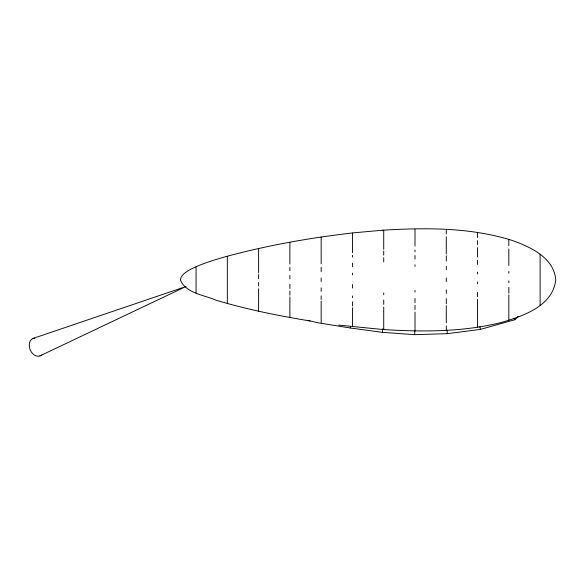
<?xml version="1.0" encoding="UTF-8"?>
<svg xmlns="http://www.w3.org/2000/svg" width="585" height="585" viewBox="0 0 585 585"><rect width="100%" height="100%" fill="white"/><g stroke="black" fill="none" stroke-linecap="round" stroke-linejoin="round"><path stroke-width="0.88" d="M518.025 316.463L514.866 319.732L480.446 329.384L447.306 333.669L414.736 334.678L414.802 331.212M414.736 334.678L382.436 332.353L382.758 328.711M307.71 320.383L318.167 322.825L350.261 327.988L350.539 326.211M39.846 355.936L186.081 286.482L33.096 338.423M382.627 230.212L353.362 232.852C310.226 237.802 267.301 245.334 225.386 256.749C213.196 260.31 200.882 263.901 189.606 269.861C185.803 272.23 180.955 274.913 180.421 279.849C185.562 293.363 204.574 295.037 216.26 300.28C246.972 309.48 278.489 315.746 310.094 320.975M382.809 230.197C425.536 227.616 469.462 227.368 510.785 239.989C529.498 246.468 553.973 257.217 555.75 279.849C552.927 306.248 522.61 316.324 500.782 322.62C462.274 332.104 422.158 331.987 382.809 329.509M382.627 329.494L338.73 325.114M350.261 327.988L382.436 332.353M514.113 318.116L514.866 319.732M479.905 326.708L480.446 329.384M447.064 330.225L447.306 333.669M540.109 254.351L540.109 305.355M508.833 239.47L508.833 245.729M508.833 248.91L508.833 265.524M508.833 271.542L508.833 273.239M508.833 280.866L508.833 282.679M508.833 287.235L508.833 293.239M508.833 294.884L508.833 320.229M477.557 232.574L477.557 237.539M477.557 240.676L477.557 244.589M477.557 247.769L477.557 257.064M477.557 260.34L477.557 264.508M477.557 272.215L477.557 273.977M477.557 281.897L477.557 283.652M477.557 292.244L477.557 296.624M477.557 299.286L477.557 327.132M446.282 229.942L446.282 233.817M446.282 236.925L446.282 254.036M446.282 255.806L446.282 261.049M446.282 266.233L446.282 269.787M446.282 277.992L446.282 281.641M446.282 289.86L446.282 293.414M446.282 298.606L446.282 303.856M446.282 305.626L446.282 322.766M446.282 325.874L446.282 330.291M414.999 229.269L414.999 246.051M414.999 250.08L414.999 251.872M414.999 255.469L414.999 258.928M414.999 264.756L414.999 266.424M414.999 290.321L414.999 292.12M414.999 298.408L414.999 302.752M414.999 305.297L414.999 309.56M414.999 312.141L414.999 330.847M383.723 230.161L383.723 249.327M383.723 251.031L383.723 255.199M383.723 257.663L383.723 261.875M383.723 292.895L383.723 294.679M383.723 300.025L383.723 304.419M383.723 307.03L383.723 329.545M352.448 233.079L352.448 252.705M352.448 255.352L352.448 257.115M352.448 263.162L352.448 266.709M352.448 273.1L352.448 274.921M352.448 284.507L352.448 288.01M352.448 295.937L352.448 297.619M352.448 301.816L352.448 306.065M352.448 307.776L352.448 326.62M321.165 237.042L321.165 263.725M321.165 267.257L321.165 271.703M321.165 277.977L321.165 281.568M321.165 287.857L321.165 291.432M321.165 295.871L321.165 299.44M321.165 301.238L321.165 322.664M289.889 242.292L289.889 264.098M289.889 267.374L289.889 270.826M289.889 275.359L289.889 278.943M289.889 284.23L289.889 288.5M289.889 291.008L289.889 295.206M289.889 296.902L289.889 317.414M258.614 248.61L258.614 272.91M258.614 274.555L258.614 278.833M258.614 282.438L258.614 286.043M258.614 288.741L258.614 311.088M227.338 256.347L227.338 303.359M196.055 266.753L196.055 292.953M41.381 355.029A9.382 6.808 67.9 0 1 30.076 349.523A9.382 6.808 67.9 0 1 34.866 338.115"/></g></svg>
